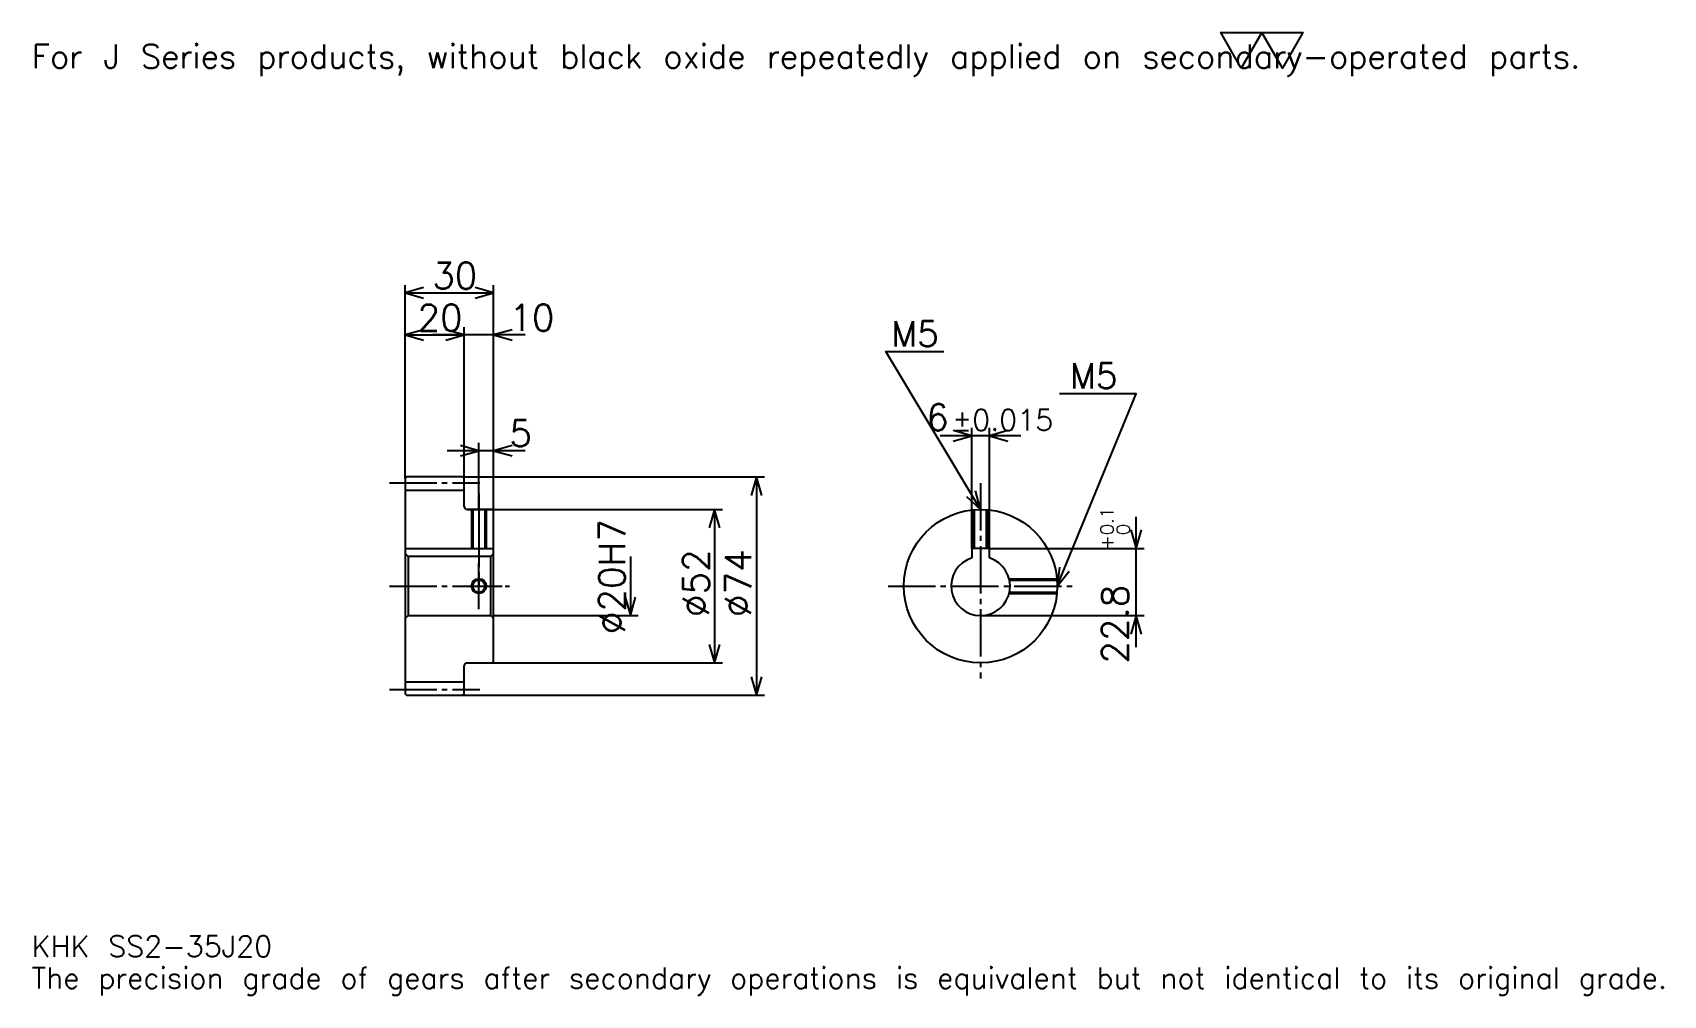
# Model space of a CAD drawing. Extents: x 18 to 571, y 7 to 333.
import ezdxf

# ---------------------------------------------------------------- set-up
doc = ezdxf.new("R2010")
doc.units = 0
doc.linetypes.add('DASHDOT', pattern=[21.391305, 16.043478, -1.782609, 1.782609, -1.782609])
doc.layers.get('0').update_dxf_attribs({"linetype": 'CONTINUOUS'})
doc.layers.add('DASHDOT', color=6, linetype='DASHDOT')
doc.styles.add('KANJI', font='TXT', dxfattribs={"bigfont": 'BIGFONT'})

msp = doc.modelspace()

# ---------------------------------------------------------------- linework, layer by layer
at = {"color": 5}
for p, q in [((144.391296, 182.282608), (144.391296, 247.347824)), ((144.391296, 244.67392), (174.391296, 244.67392)), ((174.391296, 182.282608), (174.391296, 247.347824)), ((164.391296, 182.282608), (164.391296, 233.086945)), ((144.391296, 230.41304), (164.391296, 230.41304)), ((185.086945, 230.41304), (153.695648, 230.41304)), ((169.391296, 182.282608), (169.391296, 193.869568)), ((353.130432, 196.239136), (325.739136, 196.239136)), ((336.434753, 158.082611), (336.434753, 198.913055)), ((342.434753, 158.082611), (342.434753, 198.913055)), ((185.086945, 191.195648), (158.695648, 191.195648)), ((144.391296, 181.782608), (144.391296, 182.282608)), ((163.891296, 182.282608), (174.391296, 182.282608)), ((164.391296, 181.782608), (164.391296, 182.282608)), ((169.391296, 171.282608), (169.391296, 182.282608)), ((169.391296, 171.282608), (169.391296, 182.282608)), ((174.391296, 182.282608), (266.195648, 182.282608)), ((174.391296, 170.782608), (174.391296, 182.282608)), ((263.521729, 182.282608), (263.521729, 108.282608)), ((165.391296, 171.282608), (174.391296, 171.282608)), ((174.391296, 171.282608), (251.934784, 171.282608)), ((249.260864, 171.282608), (249.260864, 119.282608)), ((392.173889, 124.58696), (392.173889, 168.778259)), ((220.73912, 155.282608), (220.73912, 135.282608)), ((342.434753, 158.082611), (394.847839, 158.082611)), ((174.391296, 135.282608), (223.413025, 135.282608)), ((339.434753, 135.282608), (394.847839, 135.282608)), ((165.391296, 119.282608), (174.391296, 119.282608)), ((174.391296, 119.282608), (251.934784, 119.282608)), ((163.891296, 108.282608), (174.391296, 108.282608)), ((174.391296, 108.282608), (266.195648, 108.282608))]:
    msp.add_line(p, q, dxfattribs=at)
at = {"color": 4}
for p, q in [((144.391296, 177.782608), (164.391296, 177.782608)), ((144.391296, 158.082611), (174.391296, 158.082611)), ((145.391296, 155.282608), (145.391296, 135.282608)), ((173.391296, 155.282608), (174.391296, 156.282608)), ((173.391296, 135.282608), (174.391296, 134.282608)), ((144.391296, 112.782608), (164.391296, 112.782608))]:
    msp.add_line(p, q, dxfattribs=at)
at = {"color": 7}
msp.add_lwpolyline([(427.82608, 320.869568), (420.873901, 332.920013), (448.682617, 332.920013), (441.730438, 320.869568), (434.778259, 332.920013), (427.82608, 320.869568)], dxfattribs=at)
at = {"color": 5}
for points in [[(150.630432, 246.456512), (144.391296, 244.67392), (150.630432, 242.891296)], [(168.152161, 242.891296), (174.391296, 244.67392), (168.152161, 246.456512)], [(150.630432, 232.195648), (144.391296, 230.41304), (150.630432, 228.630432)], [(158.152161, 228.630432), (164.391296, 230.41304), (158.152161, 232.195648)], [(158.152161, 228.630432), (164.391296, 230.41304), (158.152161, 232.195648)], [(180.630432, 232.195648), (174.391296, 230.41304), (180.630432, 228.630432)], [(339.434753, 171.282608), (307.347839, 224.760864), (326.956512, 224.760864)], [(365.434753, 145.282608), (392.173889, 210.5), (366.147827, 210.5)], [(330.195618, 194.456528), (336.434753, 196.239136), (330.195618, 198.021744)], [(348.673889, 198.021744), (342.434753, 196.239136), (348.673889, 194.456528)], [(163.152161, 189.41304), (169.391296, 191.195648), (163.152161, 192.978256)], [(180.630432, 192.978256), (174.391296, 191.195648), (180.630432, 189.41304)], [(265.304321, 176.043472), (263.521729, 182.282608), (261.739136, 176.043472)], [(334.696167, 175.715469), (339.434753, 171.282608), (337.753357, 177.549759)], [(251.043472, 165.043472), (249.260864, 171.282608), (247.478256, 165.043472)], [(390.391296, 164.321747), (392.173889, 158.082611), (393.956512, 164.321747)], [(366.152222, 151.731613), (365.434753, 145.282608), (369.450958, 150.379135)], [(218.956512, 141.521744), (220.73912, 135.282608), (222.521729, 141.521744)], [(393.956512, 129.043472), (392.173889, 135.282608), (390.391296, 129.043472)], [(247.478256, 125.521736), (249.260864, 119.282608), (251.043472, 125.521736)], [(261.739136, 114.521736), (263.521729, 108.282608), (265.304321, 114.521736)]]:
    msp.add_lwpolyline(points, dxfattribs=at)
at = {"color": 4}
for points in [[(164.391296, 172.282608), (164.391296, 181.782608), (163.891296, 182.282608), (144.891296, 182.282608), (144.391296, 181.782608), (144.391296, 134.282608)], [(165.391296, 119.282608), (173.891296, 119.282608), (174.391296, 119.782608), (174.391296, 170.782608), (173.891296, 171.282608), (165.391296, 171.282608)], [(166.891296, 171.282608), (166.891296, 158.082611)], [(167.326294, 171.282608), (167.326294, 158.082611)], [(171.456299, 171.282608), (171.456299, 158.082611)], [(171.891296, 171.282608), (171.891296, 158.082611)], [(336.934753, 158.082611), (336.934753, 171.16214)], [(337.369751, 158.082611), (337.369751, 171.20047)], [(341.499756, 158.082611), (341.499756, 171.20047)], [(341.934753, 158.082611), (341.934753, 171.16214)], [(144.391296, 134.282608), (145.391296, 135.282608), (173.391296, 135.282608), (173.391296, 155.282608), (145.391296, 155.282608), (144.391296, 156.282608)], [(342.434753, 154.822006), (342.434753, 158.082611), (336.434753, 158.082611), (336.434753, 154.822006)], [(349.117249, 147.782608), (365.314301, 147.782608)], [(349.219238, 147.34761), (365.352631, 147.34761)], [(349.117249, 142.782608), (365.314301, 142.782608)], [(349.219238, 143.217606), (365.352631, 143.217606)], [(144.391296, 134.282608), (144.391296, 108.782608), (144.891296, 108.282608), (163.891296, 108.282608), (164.391296, 108.782608), (164.391296, 118.282608)]]:
    msp.add_lwpolyline(points, dxfattribs=at)
for centre, radius in [((339.434753, 145.282608), 26), ((169.391296, 145.282608), 2.065)]:
    msp.add_circle(centre, radius, dxfattribs=at)
at = {"color": 7}
msp.add_circle((169.391296, 145.282608), 2.5, dxfattribs=at)
at = {"color": 4}
for centre, radius, start, end in [((165.391296, 172.282608), 1, 180, 270), ((339.434753, 145.282608), 10, 107.45760275, 72.54239725), ((165.391296, 118.282608), 1, 90, 180)]:
    msp.add_arc(centre, radius, start, end, dxfattribs=at)
at = {"layer": 'DASHDOT', "color": 7}
for p, q in [((139.043472, 180.282608), (169.73912, 180.282608)), ((339.434753, 180.195648), (339.434753, 113.934784)), ((169.391296, 171.282608), (169.391296, 145.282608)), ((139.043472, 145.282608), (179.73912, 145.282608)), ((308.086945, 145.282608), (370.782593, 145.282608)), ((139.043472, 110.282608), (169.73912, 110.282608))]:
    msp.add_line(p, q, dxfattribs=at)
for points in [[(169.391296, 176.630432), (169.391296, 152.734787)], [(169.391296, 137.434784), (169.391296, 153.130432)], [(161.543472, 145.282608), (177.23912, 145.282608)]]:
    msp.add_lwpolyline(points, dxfattribs=at)

# ---------------------------------------------------------------- texts
at = {"color": 7, "style": 'KANJI'}
for s, height, p in [('For J Series products, without black oxide repeatedly applied on secondary-operated parts.', 8.021739, (17.826086, 320.869568)), ('30', 8.913043, (153.597824, 246.100006)), ('20', 8.913043, (148.597824, 231.839127)), ('10', 8.913043, (179.73912, 231.839127)), ('M5', 8.556522, (309.130432, 226.543488)), ('M5', 8.556522, (369.713013, 212.282608)), ('6', 8.913043, (321.036499, 198.021744)), ('%%p0.015', 7.130435, (329.859314, 198.021744)), ('5', 8.913043, (179.73912, 192.621735)), ('KHK SS2-35J20', 7.130435, (17.826086, 19.608696)), ('The precision grade of gears after secondary operations is equivalent but not identical to its original grade.', 7.130435, (17.826086, 8.913043))]:
    msp.add_text(s, height=height, dxfattribs=at).set_placement(p)
for s, height, p in [('%%c20H7', 8.913043, (218.956512, 129.016296)), ('0.1', 4.456522, (384.508667, 162.558807)), ('+', 4.456522, (384.508667, 157.567505)), ('0', 4.456522, (390.03479, 162.558807)), ('%%c52', 8.913043, (247.478256, 134.809784)), ('%%c74', 8.913043, (261.739136, 134.809784)), ('22.8', 8.913043, (389.5, 118.988327))]:
    msp.add_text(s, height=height, rotation=90, dxfattribs=at).set_placement(p)

doc.saveas('drawing.dxf')
